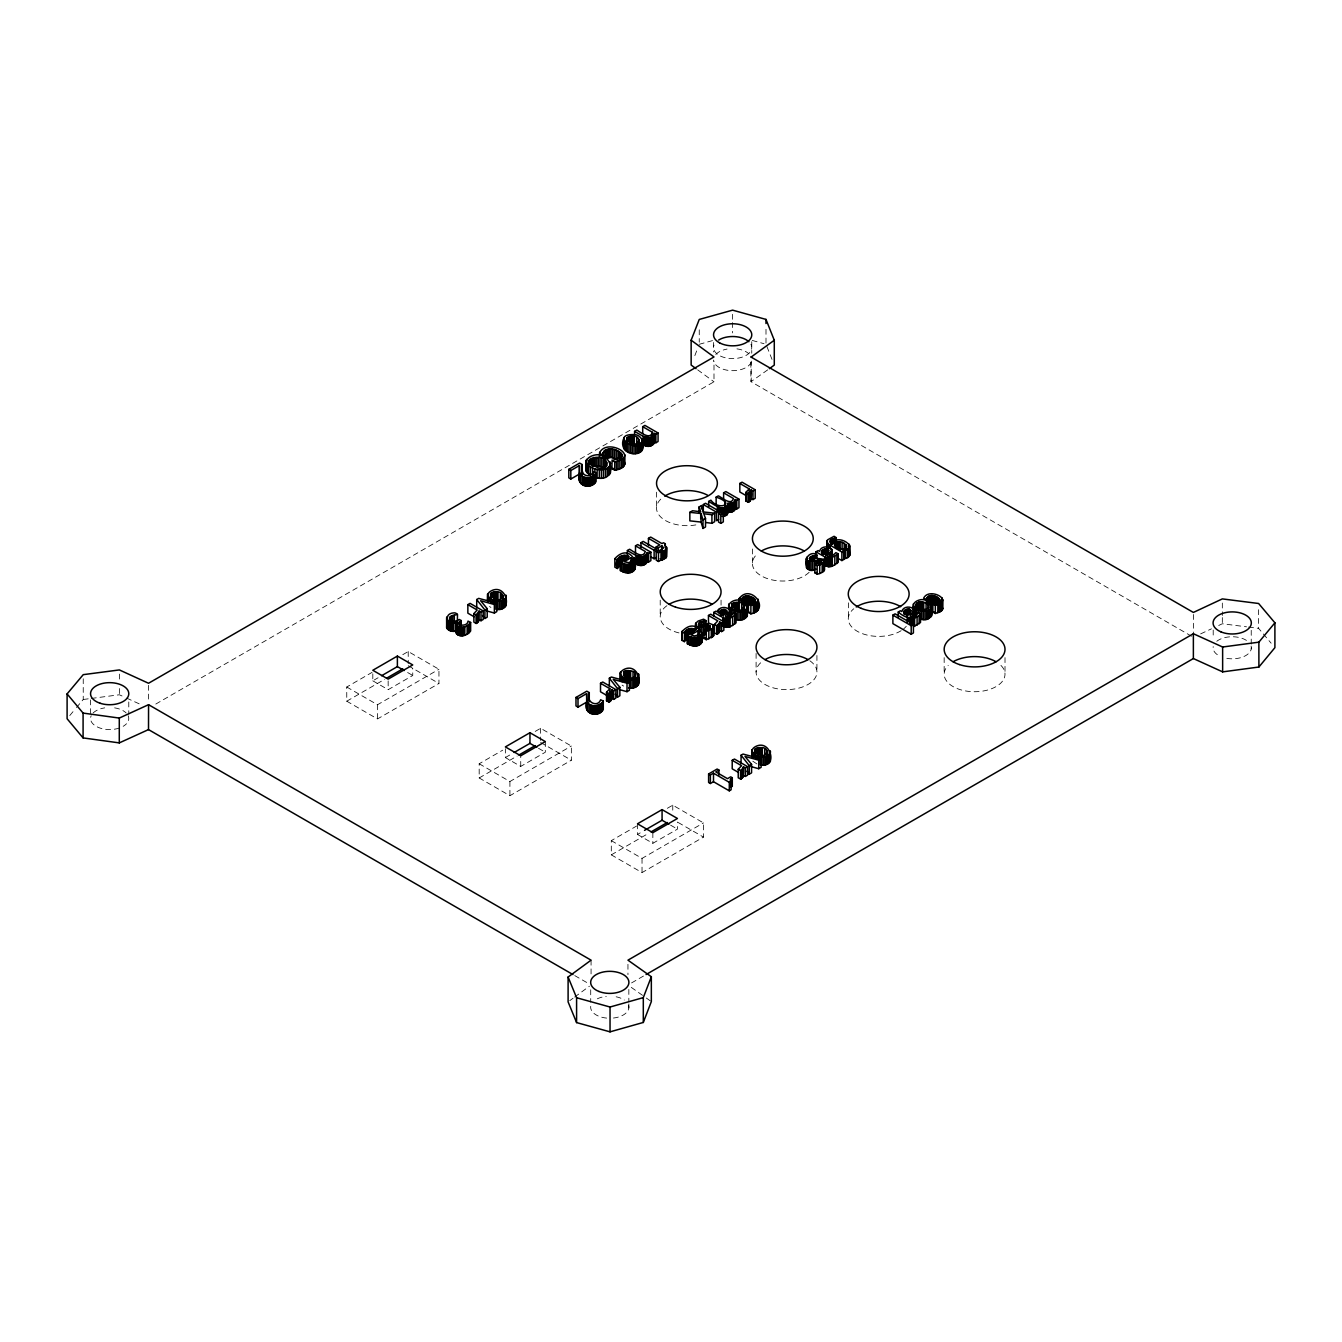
<?xml version="1.0" encoding="UTF-8"?>
<svg xmlns="http://www.w3.org/2000/svg" width="1342" height="1342" viewBox="0 0 1342 1342"><rect width="100%" height="100%" fill="white"/><g stroke="black" fill="none" stroke-linecap="round" stroke-linejoin="round"><path stroke-width="0.75" stroke-dasharray="5 3.75" d="M545.322 741.589L545.322 752.225L520.73 766.416L505.364 757.559L505.364 748.685M520.73 766.416L520.73 755.781M694.837 355.613L697.773 348.064M69.784 715.538L75.169 709.113M76.511 707.502L83.238 699.484L83.238 678.784M569.746 1000.662L573.034 998.263M574.661 997.056L589.423 986.219M767.691 369.872L750.866 381.782L750.866 361.099M155.806 704.047L713.994 381.782L713.994 361.099M402.785 654.661L408.22 651.524L438.951 669.272L438.951 683.464L377.488 718.943L346.756 701.195L346.756 687.003L372.053 672.392M372.808 673.785L372.808 680.813L378.075 677.76M346.756 701.195L384.718 679.287M372.808 680.813L388.173 689.671L412.749 675.479L412.749 668.467M346.756 687.003L377.488 704.751L438.951 669.272M535.206 731.424L540.625 728.287L571.356 746.035L571.356 760.226L509.91 795.705L479.178 777.957L479.178 763.766L502.68 750.195M505.364 757.559L512.392 753.499M479.178 777.957L517.14 756.049M479.178 763.766L509.91 781.514L571.356 746.035M667.326 808.303L672.761 805.166L703.493 822.914L703.493 837.106L642.03 872.585L611.298 854.854L611.298 840.646L636.611 826.035M637.484 823.803L637.484 834.439L642.768 831.403M611.298 854.854L647.448 833.969M637.484 834.439L652.849 843.313L677.442 829.121L677.442 822.025M611.298 840.646L642.03 858.394L703.493 822.914M631.579 982.914L644.261 975.584M1200.62 633.894L1211.474 628.828M1218.721 625.456L1222.327 623.762L1246.517 626.815M699.249 344.29L712.988 340.465M83.238 699.484L89.26 698.696M91.273 698.444L119.371 694.77L124.84 697.27M1248.546 627.083L1258.611 628.358L1271.142 643.204M752.241 340.432L764.034 343.703M126.651 698.108L141.245 704.768M756.938 763.95L752.745 761.182M1191.562 636.225L751.218 381.816L751.218 361.132M408.22 665.716L438.951 683.464M540.625 742.478L571.356 760.226M678.18 822.495L703.493 837.106M407.632 672.527L412.749 675.479M538.494 748.282L545.322 752.225M670.614 825.179L677.442 829.121M574.745 975.584L589.255 983.954M622.101 685.108L623.577 686.064M489.461 606.467L490.92 607.423M631.294 987.377L644.646 996.838M646.324 998.029L651.34 1001.585M697.672 369.838L713.994 381.782M772.019 359.404L765.997 344.24L765.997 327.683M1258.611 609.704L1258.611 628.358M1251.23 630.337L1251.23 648.958M1222.327 603.044L1222.327 615.475M1222.327 617.555L1222.327 623.762M1213.202 630.035L1213.202 638.322M1193.373 614.502L1193.373 633.139M1005.007 657.614L1005.007 674.17M944.164 657.614L944.164 674.17M848.396 602.826L848.396 617.303M816.926 655.483L816.926 672.04M756.1 653.42L756.1 672.04M752.409 548.979L752.409 563.472M751.755 341.707L751.755 353.214M732.615 314.296L732.615 320.503M732.615 322.566L732.615 332.917M721.057 600.126L721.057 606.332M713.541 342.478L713.541 351.973M699.249 329.796L699.249 342.21M672.761 805.166L672.761 811.256M660.214 600.126L660.214 616.683M656.54 492.178L656.54 508.735M652.849 832.677L652.849 843.313M642.03 858.394L642.03 872.585M628.844 989.44L628.844 1001.853M628.844 1003.917L628.844 1008.06M627.955 964.311L627.955 974.661M591.067 960.167L591.067 974.661M590.715 989.792L590.715 1002.206M540.625 728.287L540.625 740.448M509.91 781.514L509.91 795.705M408.22 651.524L408.22 663.686M388.157 680.897L388.173 689.671M377.488 704.751L377.488 718.943M148.543 685.343L148.559 702.034M128.782 701.967L128.782 714.38M119.371 674.07L119.371 680.277M119.371 688.563L119.371 694.77M90.535 699.903L90.535 714.38M679.002 632.921A30.413 17.563 0 0 1 669.121 604.269M809.813 660.75A30.413 17.563 0 0 1 807.398 684.823A30.413 17.563 0 0 1 765.628 684.823A30.413 17.563 0 0 1 763.212 660.75M695.861 524.907A30.413 17.563 0 0 1 661.891 518.062A30.413 17.563 0 0 1 662.965 497.295M809.176 572.246A30.413 17.563 0 0 1 767.607 578.67A30.413 17.563 0 0 1 756.485 554.682M906.286 626.228A30.413 17.563 0 0 1 903.636 628.878M901.153 630.673A30.413 17.563 0 0 1 859.685 632.535A30.413 17.563 0 0 1 853.764 608.765M1000.931 665.397A30.413 17.563 0 0 1 974.577 691.734A30.413 17.563 0 0 1 948.24 665.397M750.933 344.34A19.123 11.038 0 0 1 733.319 358.599A19.123 11.038 0 0 1 714.011 345.095M751.285 362.105A19.123 11.038 0 0 1 730.82 370.627A19.123 11.038 0 0 1 713.541 360.025M715.772 354.456A19.123 11.038 0 0 1 727.062 349.071M736.943 348.87A19.123 11.038 0 0 1 748.87 353.785M1251.113 646.089A19.123 11.038 0 0 1 1225.33 658.083M1217.328 654.711A19.123 11.038 0 0 1 1213.202 646.609M1216.775 641.275A19.123 11.038 0 0 1 1247.104 640.855M628.576 1005.175A19.123 11.038 0 0 1 613.277 1018.058M606.651 1018.092A19.123 11.038 0 0 1 590.715 1006.349M597.341 998.817A19.123 11.038 0 0 1 606.282 996.351M616.146 996.787A19.123 11.038 0 0 1 624.315 1000.025M128.127 715.672A19.123 11.038 0 0 1 123.179 726.324M119.22 728.085A19.123 11.038 0 0 1 98.016 727.28A19.123 11.038 0 0 1 91.189 715.672M93.101 713.005A19.123 11.038 0 0 1 104.71 707.855M114.607 707.855A19.123 11.038 0 0 1 126.215 713.005"/><path stroke-width="1.5" d="M536.783 747.309L529.956 743.367L529.956 732.715L505.364 746.907L520.73 755.781L545.322 741.589L529.956 732.715M572.933 974.544L148.509 729.595L148.559 704.684L119.287 718.071L83.087 713.088L67.1 693.898L83.238 674.657L119.371 669.926L148.543 683.263L713.994 356.955L691.147 340.214L699.249 319.446L732.615 310.153L765.997 319.413L774.284 340.247L774.284 365.091L769.335 368.681M722.181 516.485L726.978 514.842L727.8 511.906C735.382 514.305 737.345 505.213 735.299 499.576L736.758 500.415L738.972 499.14L738.972 507.662L736.758 508.937L735.299 508.098M735.299 499.576L733.52 502.713L727.8 503.384L727.549 514.003M582.378 471.512C583.317 477.148 592.124 476.93 593.466 471.663L596.1 473.021L596.1 481.543C590.732 490.702 575.114 485.083 579.442 474.045L570.82 479.027L568.807 477.869L568.807 469.348L579.627 463.091L582.076 464.517L582.378 474.917M589.188 695.106L589.272 692.606L586.806 691.197L575.986 697.437L575.986 705.959L577.999 707.117L586.622 702.134C582.294 713.172 597.928 718.792 603.279 709.633L603.279 701.128L600.662 699.752C598.029 707.502 586.588 702.755 589.188 695.106L589.188 701.916M599.555 452.959C603.632 457.656 602.524 449.604 606.685 449.553C610.425 448.228 614.619 449.117 617.991 451.046C631.847 458.41 606.047 459.4 614.737 461.732C641.224 456.632 606.685 437.207 599.555 452.959L599.555 456.364M570.82 479.027L570.82 470.505L579.442 465.54L579.526 480.956M577.999 707.117L577.999 698.595L586.622 693.629L587.192 710.522M836.284 541.078L836.284 537.672L830.597 540.004L829.641 541.648L832.677 544.198C836.116 532.455 860.256 547.486 843.531 550.455L843.967 559.379L841.887 560.57L838.549 558.658M843.531 558.977L847.725 557.618L849.754 555.269L848.899 543.913M610.593 463.124C608.362 477.5 574.644 465.255 590.916 456.33C612.657 446.634 619.903 484.747 594.892 477.417M610.509 472.887L610.174 461.849M635.101 559.463C633.709 565.787 624.382 565.418 620.155 562.013L629.281 556.745C622.051 551.914 613.093 560.285 617.404 568.505L614.854 567.18L614.854 558.658C634.414 537.286 646.911 583.384 620.155 570.518L620.205 556.527M635.034 568.991L634.145 557.45M702.051 632.585C700.658 638.909 691.331 638.54 687.104 635.135L696.23 629.868C692.371 627.351 685.879 628.358 684.353 633.105L681.82 631.78C701.363 610.409 713.86 656.506 687.104 643.64L687.104 635.135M701.983 642.097L701.765 627.217C709.163 622.084 714.581 629.264 703.913 629.817L703.913 638.339L706.278 639.698L713.508 635.907L712.954 624.768L709.297 623.359L700.641 625.389L698.293 624.315L699.903 622.218L706.06 620.641L706.06 624.047M590.446 466.966L590.446 475.487L585.817 470.371L585.917 460.574M506.186 596.016C504.525 606.936 478.909 597.576 491.273 590.832C506.739 582.898 513.634 612.774 495.953 609.285L495.953 600.763M506.102 605.494L505.196 602.558M642.482 440.31C636.896 455.039 609.654 433.919 634.045 434.59C643.372 434.322 647.079 449.536 638.658 453.009C629.733 456.146 619.014 448.983 623.778 438.364M642.399 449.788L642.181 439.32M638.826 674.657C637.165 685.577 611.549 676.217 623.913 669.49C639.379 661.539 646.29 691.432 628.593 687.926M638.742 684.135L638.524 673.667M747.427 606.483C745.766 617.387 720.151 608.043 732.514 601.3C749.356 593.164 754.036 625.64 735.5 619.35L735.5 610.828M747.343 615.961L747.125 605.494M770.543 751.688C768.882 762.608 743.267 753.265 755.63 746.521C771.096 738.586 777.991 768.463 760.31 764.974L760.31 756.452M770.459 761.182L770.241 750.715M931.885 606.098C930.224 617.018 904.609 607.658 916.989 600.914C933.831 592.778 938.494 625.271 919.975 618.964L919.975 610.459M931.818 615.575L931.6 605.108M623.695 447.825L625.003 445.125M612.103 459.987L611.918 468.61L614.737 470.237C618.83 469.566 626.228 467.435 624.533 461.983M758.415 600.109L754.64 604.269L750.883 605.359L748.4 603.917L748.4 612.438L750.883 613.864C771.214 609.587 750.581 582.931 739.174 598.599L739.174 602.004M932.858 603.531C950.153 602.692 929.134 588.786 926.265 599.572L923.648 598.213C929.117 586.622 955.018 600.78 935.34 604.974L932.858 603.531L932.858 612.053L935.34 613.479L941.413 611.013L942.889 608.245M456.079 632.803L456.968 622.168L456.548 633.91C460.742 637.769 467.754 635.303 470.639 630.958L470.639 622.453L468.022 621.094C467.704 627.67 453.328 625.305 461.212 620.574L459.249 619.45C456.599 621.497 452.472 621.983 450.09 619.283C447.071 614.066 462.386 615.76 455.022 612.875C442.709 612.489 446.668 626.748 456.8 622.084M648.454 545.154L648.454 538.343L650.669 537.068L661.975 543.594L663.485 542.738L665.313 543.795C663.367 545.271 670.53 550.052 662.21 551.445L660.18 550.287L663.804 547.821L661.673 545.892L658.016 548.006L658.016 551.411M660.18 558.792L662.21 559.966L666.269 557.517L666.722 547.653M826.773 548.459L827.444 539.903L834.087 536.28L836.284 537.672M600.511 683.279L609.838 688.681L606.517 692.254L606.517 700.776C612.774 705.406 612.489 692.556 611.7 689.754L613.663 690.878L613.663 699.4L615.877 698.108L615.877 689.603L602.726 682.004L600.511 683.279L600.511 691.801L606.735 695.391M746.051 495.567L739.828 491.977L739.828 483.455L749.155 488.857L745.85 492.43L745.85 500.952C752.09 505.582 751.822 492.732 751.017 489.931L752.979 491.055L755.194 489.78L755.194 498.301L752.979 499.576L751.017 498.436M481.006 620.742L481.006 612.237L479.06 611.096L476.192 614.938L473.877 613.613L473.877 622.118L476.192 623.46L479.06 619.618L481.006 620.742L483.221 619.467L483.221 610.962L470.069 603.363L467.855 604.638L467.855 613.16L474.078 616.75M611.482 699.45L611.7 689.754M721.61 623.074L723.824 621.782L710.673 614.2L708.459 615.475L717.785 620.86L714.481 624.449L714.481 632.954C721.006 637.5 719.614 625.12 719.648 621.933L721.61 623.074L721.61 631.579L723.824 630.304L724.009 618.209L713.776 612.405L715.974 611.13L717.383 611.935C718.456 606.534 726.961 606.114 729.813 610.241L729.931 616.28M719.429 631.646L719.648 621.933M750.799 499.627L751.017 489.931M732.212 760.327L741.556 765.712L738.234 769.285L738.234 777.806C744.776 782.352 743.367 769.972 743.418 766.785L745.364 767.909L745.364 776.431L747.578 775.156L747.578 766.634L734.426 759.035L732.212 760.327L732.212 768.832L738.452 772.422M743.2 776.481L743.418 766.785M642.701 426.672L652.531 432.342C650.149 440.377 640.402 432.09 636.796 430.094L634.581 431.369L643.12 436.301L643.12 444.806C651.138 449.704 657.798 442.441 654.393 433.432L655.852 434.271L655.852 442.776L658.066 441.501L658.066 432.996L644.915 425.397L642.701 426.672L642.701 433.483M654.191 442.961L654.393 433.432M635.504 545.825L645.317 551.495C642.935 559.53 633.206 551.243 629.599 549.23L627.385 550.522L635.907 555.437L635.907 563.959C643.942 568.857 650.602 561.593 647.196 552.568L648.656 553.424L648.656 561.929L650.87 560.654L650.87 552.132L637.718 544.55L635.504 545.825L635.504 554.347M646.995 562.113L647.196 552.568M741.79 603.363C738.268 587.746 768.211 601.602 748.4 603.917M821.891 550.874L821.421 552.434L825.062 554.531L829.104 550.623L826.974 548.912L823.334 549.515L821.891 550.874L821.891 554.28M904.156 611.063L903.686 612.623L907.343 614.72L911.369 610.811L909.239 609.1L905.598 609.704L904.156 611.063L904.156 614.468M617.404 568.505L620.205 565.049M681.82 631.78L681.82 640.302L684.353 641.627L688.194 637.651M695.475 627.385L695.71 623.258L698.108 621.078L703.577 619.199L706.06 620.641M815.986 569.125C803.388 576.439 802.03 552.401 814.477 553.609L816.959 555.051L816.959 558.457M632.501 559.866L629.146 562.701L624.013 561.744L630.975 557.735L632.501 559.866L632.501 563.271M806.374 558.389C805.217 565.938 836.972 554.514 814.795 564.227L814.795 572.749L817.161 574.108C820.096 574.091 827.678 570.316 823.082 567.163M490.568 593.684C501.723 611.046 510.161 585.246 490.568 593.684L490.568 597.089M626.865 437.962C638.02 455.324 646.458 429.541 626.865 437.962L626.865 441.367M731.809 604.135C742.965 621.497 751.403 595.697 731.809 604.135L731.809 607.54M754.925 749.356C766.081 766.718 774.519 740.918 754.925 749.356L754.925 752.761M916.049 604.336C918.616 599.488 928.999 602.407 928.765 607.44C924.185 614.854 913.416 600.008 916.049 607.741M148.559 704.684L591.067 960.167L568.102 977.026L568.102 1001.87L576.59 1022.587L610.04 1031.847L643.304 1022.453L643.304 997.609L651.34 976.741L627.955 960.167L1193.373 633.726L1222.629 647.012L1258.88 642.164L1274.9 622.805L1258.611 603.497L1222.327 598.901L1193.373 612.438L750.866 356.955M643.304 1022.453L651.34 1001.585L651.34 976.741M589.021 460.776C614.3 446.114 609.956 483.925 589.021 460.776L589.021 464.181M722.768 617.588L722.768 626.11L726.441 627.318L730.132 626.781L736.037 622.923L736.037 614.401L733.671 613.177C728.387 619.098 720.721 618.343 729.931 611.164M815.97 551.83L824.978 557.031L824.978 565.536L828.651 566.743L832.325 566.207L838.247 562.348L838.247 553.827L835.865 552.619C830.581 558.524 822.931 557.769 832.124 550.589L832.006 549.666C829.171 545.54 820.65 545.959 819.576 551.361L818.184 550.555L815.97 551.83L815.986 555.236M606.517 692.254L608.832 693.579L611.482 690.929M745.85 492.43L748.148 493.755L750.799 491.105M714.481 624.449L716.779 625.775L719.429 623.124M738.234 769.285L740.549 770.61L743.2 767.96M643.12 436.301L650.182 437.593L654.191 434.439M635.907 555.437L642.969 556.745L646.995 553.592M585.917 469.096L587.578 466.764M835.194 543.745L834.506 545.255L841.719 549.415C853.663 548.257 839.639 537.27 835.194 543.745L835.194 547.15M807.079 565.468L806.391 567.582M708.677 506.555L708.677 501.455C713.458 503.955 722.315 511.906 727.549 505.498M703.913 629.817L706.278 631.193L708.828 630.505L713.021 628.073L713.726 625.993M681.82 640.302L682.39 631.008M720.251 610.727L719.211 613.009L722.868 615.106L726.894 611.197L724.764 609.486L721.14 610.09L720.251 615.844M456.079 624.298L456.548 625.389C460.742 629.247 467.754 626.781 470.639 622.453M913.416 626.748L920.511 622.537L920.511 614.032L918.129 612.808C912.862 618.712 905.196 617.974 914.388 610.778L914.271 609.855C911.436 605.728 902.931 606.148 901.858 611.549L900.448 610.744L898.251 612.019L898.251 617.135M646.072 974.544L1193.373 658.553L1222.646 671.872L1258.897 667.024L1274.9 647.666L1274.9 622.805M710.388 783.51L708.61 782.47L708.61 773.948L717.148 769.016L718.943 770.056L715.756 771.885L727.515 778.679L730.685 776.833L732.296 777.756L730.082 779.987L731.122 781.262L731.122 789.784L729.293 790.841L713.491 781.715L713.491 773.193L710.388 774.988L710.388 783.51L713.491 781.715M579.526 472.434C581.69 479.715 592.644 478.909 596.1 473.021M587.192 702.017C590.799 707.737 599.924 706.513 603.279 701.128M816.959 555.051L810.786 556.628L809.176 558.725C815.701 558.171 835.345 558.004 817.161 565.603L814.795 564.227M623.678 671.772C629.314 689 647.33 666.605 623.678 671.772L623.678 675.177M447.96 624.349C443.095 629.146 452.992 633.206 456.8 630.589M724.009 618.209L730.132 618.276L736.037 614.401M824.978 557.031L831.151 558.037L838.247 553.827M898.251 612.019C904.273 617.488 914.355 621.732 920.511 614.032M751.218 356.989L774.284 340.247M732.296 777.756L732.296 786.278L730.853 787.251L730.853 778.746M655.852 434.271L658.066 432.996M611.918 468.61L613.579 468.442M476.712 608.043L476.712 599.538L478.691 598.381L496.758 603.128L496.775 611.65L494.376 613.026L486.525 610.878M397.383 656.07L372.808 670.279L388.157 679.136L412.749 664.944L397.383 656.07L397.383 666.605L404.21 670.547M481.006 612.237L483.221 610.962M487.213 608.664L487.213 617.169L484.898 618.511L484.898 609.989L487.213 608.664L480.621 600.73L494.376 604.521L496.758 603.128M381.581 675.731L397.383 666.605M386.53 678.247L402.785 668.853M714.649 513.181L711.914 514.758L703.829 513.751L705.506 518.465L705.506 526.987L702.99 528.429L701.061 522.072L689.838 520.847L689.838 512.325L692.556 510.748L700.709 511.788L699.031 507.024L701.53 505.565L703.493 511.973L714.649 513.181L714.649 521.702L711.914 523.279L705.858 522.508M703.309 504.542L705.523 503.267L718.675 510.866L716.46 512.141L703.309 504.542L703.309 513.063M708.677 501.455L710.891 500.163C718.742 511.151 736.557 503.736 716.142 497.144L716.142 503.955M716.142 497.144L718.356 495.869C721.66 497.261 731.39 506.353 733.42 498.503L723.606 492.833L723.606 499.643M723.606 492.833L725.821 491.558L738.972 499.14M739.828 483.455L742.042 482.181L755.194 489.78M640.973 547.788L640.973 542.671L643.17 541.396L656.322 548.979L654.124 550.27L654.124 558.775L656.322 557.5M658.469 561.459L658.469 552.954L656.171 551.629L658.687 550.17L660.985 551.495L660.985 560.017L658.469 561.459L656.171 560.134L656.171 546.949L659.761 544.886L648.454 538.343M702.99 528.429L702.99 519.924L705.506 518.465M648.656 553.424L650.87 552.132M720.805 514.825L723.321 513.365L721.023 512.04L718.507 513.5L720.805 514.825L720.805 523.346L718.507 522.021L718.641 507.125M658.469 552.954L660.985 551.495M718.675 519.388L716.46 520.662L716.46 512.141M720.805 523.346L723.321 521.887L723.254 507.93M609.352 686.701L609.352 678.18L611.331 677.039L629.415 681.786L629.415 690.291L627.016 691.684L619.165 689.52M697.924 630.841L690.962 634.867L694.351 635.957L697.857 635.101L699.45 632.988L697.924 630.841L697.924 635.957M841.887 560.57L841.887 552.065L843.531 550.455M613.663 690.878L615.877 689.603M619.853 687.305L619.853 695.81L617.538 697.152L617.538 688.631L619.853 687.305L613.26 679.388L627.016 683.162L629.415 681.786M514.154 752.476L529.956 743.367M518.935 755.009L535.206 745.615M911.201 634.212L892.883 623.627L892.883 615.122L895.097 613.848L913.416 624.416L911.201 625.691L911.201 634.212L913.416 632.938L913.416 618.226M741.069 763.732L741.069 755.211L743.049 754.07L761.132 758.817L761.132 767.339L758.733 768.714L750.883 766.55M662.076 809.612L637.484 823.803L652.849 832.677L677.442 818.486L662.076 809.612L662.076 820.247L668.903 824.189M745.364 767.909L747.578 766.634M751.57 764.336L751.57 772.858L749.255 774.183L749.255 765.661L751.57 764.336L744.978 756.418L758.733 760.193L761.132 758.817M644.512 830.379L662.076 820.247M729.293 790.841L729.293 782.319L731.122 781.262M651.071 831.889L667.326 822.495M606.517 700.776L607.943 700.071M617.991 451.046L617.991 459.568L611.063 457.437L605.494 458.628L605.494 450.107M67.1 693.898L67.1 718.742L83.087 737.915L119.287 742.898L148.509 729.595M473.877 613.613L477.198 610.023L467.855 604.638M745.85 500.952L746.571 492.111M701.765 635.739L705.087 634.716L705.087 626.194M934.854 596.066L934.854 604.571L929.369 604.537L929.369 596.016M603.531 459.417L603.531 467.922L598.448 465.942L592.342 466.295L592.342 457.79M568.102 977.026L576.59 997.743L610.04 1007.02L643.304 997.609M814.795 572.749L816.422 572.514M703.913 638.339L705.523 638.104M748.4 612.438L749.591 612.271M932.858 612.053L934.066 611.885M749.239 596.133L749.239 604.655L745.9 604.621L745.9 596.116M695.475 623.98L697.068 626.429L701.765 627.217M689.838 512.325L701.061 513.55L702.99 519.924M614.854 558.658L617.404 559.983M739.174 598.599L741.79 599.958M654.393 441.937L655.852 442.776M826.773 541.648L828.752 544.382L841.887 552.065M892.883 615.122L911.201 625.691M568.807 469.348L570.82 470.505M656.171 546.949L658.016 548.006M640.973 542.671L654.124 550.27M650.836 556.88L654.124 558.775M647.196 561.09L648.656 561.929M719.648 630.455L721.61 631.579M611.7 698.259L613.663 699.4M743.418 775.307L745.364 776.431M713.491 773.193L729.293 782.319M730.685 785.355L732.296 786.278M575.986 697.437L577.999 698.595M708.61 773.948L710.388 774.988M696.045 368.647L691.147 365.058L691.147 340.214M729.629 615.961L730.702 616.917L730.702 608.412M741.069 755.211L749.255 765.661M746.924 771.197L749.255 774.183M609.352 678.18L617.538 688.631M615.206 694.166L617.538 697.152M476.712 599.538L484.898 609.989M482.55 615.525L484.898 618.511M931.6 613.63L930.912 604.135M769.553 758.247L770.241 759.22M637.853 681.216L638.524 682.189M701.094 639.077L701.765 640.084M757.542 606.685L758.415 608.614M713.474 633.877L713.743 635.202M1258.88 642.164L1258.897 667.024M1222.629 647.012L1222.646 671.872M1193.373 633.726L1193.373 658.553M942.889 599.723L942.772 609.184M942.269 601.602L942.269 610.124M942 597.777L942 601.182M941.413 602.508L941.413 611.013M940.239 603.313L940.239 611.835M939.819 599.84L939.819 603.9M939.551 599.153L939.551 602.558M939.031 598.482L939.031 603.581M939.098 603.883L939.098 612.388M938.243 597.794L938.243 602.91M937.84 604.336L937.857 612.858M937.186 597.106L937.186 603.917M936.011 596.519L936.011 605.024M935.34 604.974L935.34 613.479M933.697 595.747L933.697 604.269M932.539 595.596L932.539 604.118M931.415 595.58L931.415 604.101M931.382 607.96L931.382 616.481M930.358 595.731L930.358 604.236M930.593 608.815L930.593 617.337M929.452 609.62L929.452 618.125M928.446 596.452L928.446 603.279M928.664 605.611L928.664 609.016M928.094 604.94L928.094 608.345M928.077 610.274L928.077 618.796M927.507 597.14L927.507 603.95M926.836 597.911L926.836 603.011M926.601 610.727L926.601 619.249M926.433 598.733L926.433 602.139M926.097 603.514L926.097 610.342M925.024 610.979L925.024 619.501M923.699 602.407L923.699 609.218M923.363 611.029L923.363 619.534M922.541 602.072L922.541 610.593M921.417 601.904L921.417 610.409M921.669 610.845L921.669 619.367M920.344 601.87L920.344 610.392M919.32 602.004L919.32 608.815M919.153 615.257L919.153 623.778M918.364 602.273L918.364 609.083M918.297 609.838L918.297 613.244M917.475 602.692L917.475 607.809M917.089 616.683L917.089 625.204M916.754 603.212L916.754 606.618M916.636 608.983L916.636 615.793M916.267 603.749L916.267 607.154M915.177 608.027L915.177 616.548L913.416 614.602L913.416 606.081M914.607 617.89L914.607 626.395M914.271 609.855L914.271 616.666M914.103 607.054L913.969 616.901M913.65 608.983L913.65 615.81M913.181 604.152L913.114 610.207M913.197 612.724L913.197 616.146M912.057 613.697L912.057 617.102M912.157 618.41L912.157 625.221M910.916 618.41L910.916 625.221M910.379 609.57L910.379 614.686M909.691 618.226L909.691 623.325M909.239 609.1L909.239 614.2M908.467 617.823L908.467 621.229M908.048 608.966L908.048 615.777M907.242 617.219L907.242 622.319M906.823 609.167L906.823 615.978M905.598 609.704L905.598 614.804M904.726 610.342L904.726 613.747M849.822 545.858L849.754 555.269M849.536 544.886L849.369 556.142M848.681 548.425L848.681 556.93M847.725 549.096L847.725 557.618M846.534 545.271L846.534 548.677M846.014 544.634L846.03 549.734M845.712 549.985L845.712 558.507M844.219 543.309L844.219 550.119M843.967 550.857L843.967 559.379M842.105 542.302L842.105 549.113M840.159 541.816L840.159 550.321M839.236 541.765L839.236 548.576M838.331 541.883L838.331 548.693M837.475 542.134L837.475 548.945M836.871 555.068L836.871 563.59M836.636 542.537L836.636 547.637M835.848 543.091L835.848 546.496M835.361 537.907L835.361 543.024M834.825 556.494L834.825 565.016M834.07 538.31L834.07 543.426M832.694 538.813L832.694 543.929M832.325 557.702L832.325 566.207M832.006 549.666L832.006 556.477M831.705 551.596L831.705 556.712M831.47 539.417L831.47 544.533M831.386 548.794L831.386 555.622M831.151 558.037L831.151 566.542M830.933 552.535L830.933 557.651M830.597 540.004L830.597 543.409M830.228 545.338L830.228 548.744M829.792 553.508L829.792 556.913M829.893 558.222L829.893 566.743M828.752 544.382L828.752 547.788M828.651 558.222L828.651 566.743M828.115 549.381L828.115 552.803M827.695 543.443L827.695 548.559M827.427 558.037L827.427 566.542M826.924 540.776L827.024 547.653M826.974 548.912L826.974 555.722M826.202 557.635L826.202 566.139M825.766 548.777L825.766 555.588M824.558 548.979L824.558 554.078M824.625 560.402L824.391 570.316M824.357 559.765L824.357 568.287M823.837 559.178L823.904 571.004M823.334 549.515L823.334 554.615M823.166 563.154L823.166 571.658M822.445 550.153L822.445 553.558M822.176 563.808L822.176 572.313M821.119 560.117L821.119 563.523M820.281 559.765L820.281 564.881M819.71 564.915L819.71 573.437M819.425 559.664L819.442 564.781M818.486 559.799L818.486 564.898M817.328 560.117L817.328 563.523M817.161 565.603L817.161 574.108M815.97 560.604L815.986 564.009M815.684 555.219L815.684 558.624M814.409 561.174L814.409 569.696M814.091 555.471L814.091 560.587M812.648 561.627L812.648 570.149M812.396 555.923L812.396 561.04M811.004 561.744L811.004 570.266M810.786 556.628L810.786 560.033M809.78 557.349L809.78 560.755M809.444 561.493L809.444 569.998M807.968 560.839L807.968 569.36M807.079 556.964L807.213 568.823M806.609 557.668L806.693 568.236M770.023 753.567L770.023 762.088M769.234 754.422L769.234 762.944M768.094 755.211L768.094 763.732M767.607 751.856L767.607 755.261M767.322 751.218L767.322 754.623M766.752 750.547L766.718 764.386M765.997 319.413L765.997 323.539M765.242 756.334L765.242 764.856M764.755 749.121L764.755 754.238M763.682 756.586L763.682 765.091M762.34 747.997L762.34 756.519M762.021 756.62L762.021 765.141M761.182 747.679L761.182 754.489M760.058 747.494L760.058 754.305M758.985 747.477L758.985 754.288M758.733 760.193L758.733 768.714M758.616 756.049L758.616 759.455M758.146 599.153L758.297 609.57M757.978 747.595L757.978 754.405M757.794 601.988L757.794 610.509M757.022 747.88L757.022 752.979M756.955 602.877L756.955 611.398M756.938 755.429L756.938 758.834M756.116 748.299L756.116 753.416M755.781 603.699L755.781 612.204M755.395 748.802L755.395 753.919M755.278 754.59L755.278 757.995M754.556 598.867L754.556 603.967M754.64 604.269L754.64 612.774M753.768 598.18L753.768 603.296M753.818 753.634L753.818 757.039M753.382 604.722L753.382 613.244M752.979 491.055L752.979 499.576M752.711 597.492L752.711 604.303M752.745 752.661L752.745 757.76M752.057 751.688L752.057 756.787M751.839 749.742L751.839 756.553M751.554 596.888L751.554 605.41M750.883 605.359L750.883 613.864M750.43 492.028L750.43 500.532M750.396 596.435L750.396 604.957M749.859 492.732L749.859 501.237M749.155 488.857L749.155 492.262M749.121 493.286L749.121 501.807M748.584 493.571L748.584 502.093M748.148 493.755L748.148 502.277M748.081 595.982L748.081 604.487M746.957 595.965L746.957 604.487M746.907 608.345L746.907 616.867M746.118 609.201L746.118 617.723M744.911 596.402L744.911 604.923M744.978 609.989L744.978 618.511M744.206 605.997L744.206 609.402M743.971 596.838L743.971 603.648M743.636 605.326L743.602 619.182M743.032 597.509L743.032 602.625M742.814 768.882L742.814 777.387M742.361 598.297L742.361 603.397M742.26 769.587L742.26 778.092M741.958 599.119L741.958 602.524M742.126 611.113L742.126 619.635M741.64 603.9L741.64 610.711M741.505 770.14L741.505 778.662M740.985 770.425L740.985 778.947M740.566 611.365L740.566 619.887M740.549 770.61L740.549 779.132M739.627 597.911L739.627 601.317M739.224 602.793L739.224 609.603M738.905 611.398L738.905 619.92M738.066 602.457L738.066 609.268M737.194 611.231L737.194 619.752M736.943 602.273L736.943 609.1M736.758 500.415L736.758 508.937M735.869 602.256L735.869 610.778M735.198 500.532L735.198 509.037M734.913 501.354L734.913 509.876M734.862 602.39L734.862 609.201M734.678 615.643L734.678 624.164M734.376 502.076L734.376 510.597M733.906 602.659L733.906 607.775M733.822 610.207L733.822 613.613M733.52 502.713L733.52 511.235M733 603.078L733 608.194M732.631 617.068L732.631 625.59M732.279 503.267L732.279 511.788M732.279 603.598L732.279 608.698M732.162 609.369L732.162 614.485M730.92 503.602L730.92 512.124M730.132 618.276L730.132 626.781M729.629 607.44L729.813 617.052M729.427 503.653L729.427 512.174M729.511 612.17L729.511 617.286M729.159 603.632L729.159 608.731M728.941 606.467L728.941 609.872M728.958 618.612L728.958 627.117M728.723 604.521L728.639 608.899M728.723 613.109L728.723 618.226M727.8 503.384L727.8 513.047M727.7 618.796L727.7 627.301M727.599 614.082L727.599 617.488M726.978 506.32L726.978 514.842M726.659 610.56L726.659 613.965M726.441 618.796L726.441 627.318M726.056 507.024L726.056 515.546M725.921 609.956L725.921 613.361M725.468 502.495L725.468 505.917M725.166 507.461L725.166 515.965M725.217 618.595L725.217 627.117M724.797 502.143L724.797 507.242M724.764 609.486L724.764 614.586M724.244 507.762L724.244 516.284M723.573 609.352L723.573 616.163M722.365 609.553L722.365 614.653M722.181 507.964L722.181 513.08M721.04 507.846L721.04 512.963M721.14 610.09L721.14 615.19M719.866 507.578L719.866 512.694M719.06 624.03L719.06 632.552M718.943 770.056L718.943 775.156M718.524 609.436L718.524 612.841M718.49 624.735L718.49 633.256M717.752 625.305L717.752 633.81M717.333 506.437L717.333 511.554M717.215 625.59L717.215 634.095M716.779 625.775L716.779 634.296M713.776 612.405L713.776 615.81M713.474 625.355L713.508 635.907M713.021 628.073L713.021 636.594M712.283 628.744L712.283 637.249M711.914 514.758L711.914 523.279M711.294 629.398L711.294 637.903M710.22 625.707L710.22 629.113M709.398 625.355L709.398 628.761M708.828 630.505L708.828 639.027M708.459 615.475L708.459 623.996M708.542 625.255L708.542 630.371M707.586 625.389L707.586 630.488M706.446 625.707L706.446 630.824M706.278 631.193L706.278 639.698M704.785 620.809L704.785 624.215M703.527 626.764L703.527 635.286M703.208 621.061L703.208 626.177M701.53 505.565L701.53 508.97M701.497 621.514L701.497 626.63M701.547 634.531L701.547 643.036M701.061 513.55L701.061 522.072M700.709 513.483L700.709 518.599M700.725 635.403L700.725 643.925M700.121 627.335L700.121 630.74M699.903 622.218L699.903 625.624M699.551 636.225L699.551 644.73M699.031 507.024L699.031 512.124M698.897 622.94L698.897 626.345M699.048 631.881L699.048 635.286M698.561 627.083L698.561 630.488M698.31 636.829L698.31 645.351M697.035 637.265L697.035 645.787M696.33 625.909L696.33 629.314M695.793 625.305L695.793 628.71M695.71 623.258L695.508 628.073M695.693 637.517L695.693 646.039M694.284 637.584L694.284 646.106M693.915 628.861L693.915 632.267M692.74 628.61L692.74 632.015M692.824 637.467L692.824 645.972M691.566 628.509L691.566 633.609M691.348 637.148L691.348 645.653M690.392 628.559L690.392 633.676M689.855 636.611L689.855 645.116M689.285 628.777L689.285 633.894M688.312 635.823L688.312 644.345M688.194 629.13L688.194 635.957M687.154 629.65L687.154 638.171M685.896 630.572L685.896 639.094M685.057 631.545L685.057 640.067M684.554 632.434L684.353 641.627M666.538 546.966L666.638 556.846M666.269 548.995L666.269 557.517M665.615 549.633L665.615 558.155M665.313 543.795L665.313 547.201M664.693 550.27L664.693 558.775M663.418 550.925L663.418 559.429M662.126 546.16L662.21 559.966M661.673 545.892L661.673 551.008M653.806 435.328L653.806 443.85M653.151 436.116L653.151 444.621M652.531 432.342L652.531 435.747M652.229 436.787L652.229 445.292M651.239 437.274L651.239 445.779M650.182 437.593L650.182 446.114M649.075 437.777L649.075 446.299M647.918 437.794L647.918 446.316M646.727 437.66L646.727 446.181M646.592 554.481L646.592 563.003M645.955 555.269L645.955 563.774M645.536 437.375L645.536 445.88M645.032 555.94L645.032 564.445M644.328 436.905L644.328 445.427M644.026 556.41L644.026 564.932M642.969 556.745L642.969 565.267M641.962 442.189L641.962 450.694M641.879 556.93L641.879 565.435M641.174 443.028L641.174 451.549M640.704 556.947L640.704 565.468M640.033 443.833L640.033 452.338M639.53 556.813L639.53 565.334M639.262 439.824L639.262 443.229M638.691 439.153L638.658 453.009M638.322 556.527L638.322 565.032M638.322 676.536L638.322 685.057M637.534 677.391L637.534 685.896M637.182 444.94L637.182 453.462M637.131 556.058L637.131 564.579M636.695 437.727L636.695 444.554M636.376 678.18L636.376 686.701M635.622 445.192L635.622 453.713M635.605 674.187L635.605 677.593M635.034 673.516L635.001 687.356M634.581 431.369L634.581 434.774M634.816 558.44L634.598 569.931M634.28 436.62L634.28 445.125M633.961 445.242L633.961 453.747M633.776 562.281L633.776 570.803M633.525 679.304L633.525 687.809M633.122 436.284L633.122 443.095M633.038 672.09L633.038 678.901M632.602 563.103L632.602 571.625M632.25 445.058L632.25 453.579M632.099 558.758L632.099 562.164M631.998 436.116L631.998 442.927M631.965 679.555L631.965 688.06M631.361 563.724L631.361 572.229M630.925 436.083L630.925 442.894M630.975 557.735L630.975 562.835M630.555 444.672L630.555 453.177M630.623 670.966L630.623 677.777M630.086 564.143L630.086 572.665M630.304 679.589L630.304 688.111M629.918 436.217L629.918 443.028M629.482 670.648L629.482 679.153M628.962 436.486L628.962 441.602M628.878 444.051L628.878 452.556M628.744 564.395L628.744 572.917M628.593 679.421L628.593 682.826M628.123 556.158L628.123 559.58M628.358 670.463L628.358 678.985M628.056 436.905L628.056 442.021M627.335 437.425L627.335 440.83M627.385 550.522L627.385 555.622M627.335 564.462L627.335 572.984M627.217 443.195L627.217 451.717M627.268 670.446L627.268 677.257M627.016 683.162L627.016 691.684M626.966 555.739L626.966 559.144M626.915 679.018L626.915 682.424M626.261 670.564L626.261 677.375M625.758 442.239L625.758 450.761M625.791 555.487L625.791 560.604M625.875 564.345L625.875 572.849M625.305 670.849L625.305 677.66M625.238 678.398L625.238 681.803M624.919 454.77L624.802 464.55M624.684 441.266L624.684 449.788M624.617 555.387L624.617 560.503M624.215 437.458L624.215 445.963M624.231 457.236L624.231 465.758M624.399 564.026L624.399 572.548M624.399 671.268L624.399 676.368M623.996 440.293L623.996 448.815M623.443 555.454L623.443 560.553M623.577 677.559L623.577 680.964M623.174 458.394L623.174 466.899M622.906 563.489L622.906 572.011M622.319 555.655L622.319 562.466M622.101 676.586L622.101 681.702M621.732 455.005L621.732 458.41M621.631 459.45L621.631 467.972M621.38 454.049L621.38 457.454M621.245 556.024L621.363 571.222M621.027 675.63L621.027 680.73M620.625 453.042L620.625 459.853M620.558 671.805L620.558 680.327M620.121 672.711L620.038 680.478M619.853 460.34L619.853 468.844M619.501 452.036L619.501 458.847M618.947 557.45L618.947 565.972M618.092 460.977L618.092 469.482M618.092 558.423L618.108 566.945M617.605 559.312L617.605 567.834M616.481 461.38L616.481 469.901M616.213 450.14L616.213 458.662M614.737 461.732L614.737 470.237M614.451 449.503L614.451 458.025M612.74 449.117L612.74 457.622M611.063 448.933L611.063 457.437M611.096 691.851L611.096 700.356M610.543 692.539L610.543 701.061M610.04 1007.02L610.04 1031.847M609.922 465.573L609.922 474.078M609.838 688.681L609.838 692.086M609.788 693.109L609.788 701.631M609.52 448.949L609.52 457.454M609.268 693.395L609.268 701.916M608.865 466.697L608.865 475.219M608.832 693.579L608.832 702.101M608.043 449.167L608.043 457.672M607.339 467.754L607.339 476.276M607.255 691.935L607.255 700.44M607.003 462.369L607.003 465.775M606.685 449.553L606.685 458.075M606.215 461.396L606.215 466.513M605.477 468.66L605.477 477.165M605.057 460.407L605.057 467.217M603.883 451.331L603.883 458.159M603.481 469.264L603.481 477.786M602.977 452.59L602.977 457.689M602.592 453.663L602.592 457.068M601.971 702.705L601.971 711.226M601.803 458.528L601.803 467.05M601.417 469.599L601.417 478.104M600.964 703.594L600.964 712.099M600.126 452.036L600.126 455.441M600.109 457.857L600.109 466.379M599.84 704.332L599.84 712.854M599.304 469.65L599.304 478.171M598.599 704.953L598.599 713.474M598.448 457.421L598.448 465.942M597.123 469.415L597.123 477.937M597.341 705.406L597.341 713.927M596.787 457.203L596.787 465.724M596.033 705.691L596.033 714.196M595.211 457.186L595.211 465.708M594.892 468.895L594.892 472.3M594.774 474.615L594.774 483.137M594.707 705.791L594.707 714.313M593.768 475.487L593.768 484.009M593.734 457.387L593.734 465.909M593.466 471.663L593.466 475.068M593.399 705.741L593.399 714.246M592.644 468.073L592.644 474.9M592.661 476.242L592.661 484.747M592.141 705.506L592.141 714.028M591.419 476.863L591.419 485.368M591.084 458.394L591.084 465.204M590.933 705.12L590.933 713.642M590.144 477.316L590.144 485.821M590.044 459.115L590.044 464.231M589.792 704.567L589.792 713.072M589.356 459.92L589.356 463.325M589.272 692.606L589.272 701.128M588.853 477.601L588.853 486.106M588.551 465.724L588.551 474.229M588.132 703.325L588.132 711.847M587.511 477.702L587.511 486.223M587.142 464.433L587.142 472.954M586.504 459.367L586.504 467.888M586.622 693.629L586.722 709.046M586.219 463.141L586.219 471.646M586.202 477.651L586.202 486.156M585.817 461.866L585.817 470.371M584.944 477.417L584.944 485.938M583.736 477.031L583.736 485.552M582.596 476.477L582.596 484.982M582.076 464.517L582.076 474.514M580.952 475.236L580.952 483.757M579.996 473.927L579.996 482.432M579.442 465.54L579.341 479.346M576.59 997.743L576.59 1022.587M505.884 595.026L505.666 606.399M504.877 598.733L504.877 607.255M503.736 599.538L503.736 608.043M503.25 596.183L503.25 599.589M502.965 595.529L502.965 598.935M502.378 594.858L502.361 608.714M500.885 600.662L500.885 609.167M500.398 593.449L500.398 598.549M499.325 600.897L499.325 609.419M497.983 592.325L497.983 600.847M497.647 600.948L497.647 609.453M496.825 591.99L496.825 598.8M495.701 591.822L495.701 598.633M494.628 591.788L494.628 598.599M494.259 600.377L494.259 603.783M494.376 604.521L494.376 613.026M493.621 591.923L493.621 598.733M492.665 592.191L492.665 597.307M492.581 599.757L492.581 603.162M491.759 592.627L491.759 597.727M491.038 593.13L491.038 598.247M490.92 598.901L490.92 602.323M489.461 597.945L489.461 601.35M488.387 596.972L488.387 602.088M487.7 595.999L487.7 601.115M487.482 594.07L487.482 600.88M479.06 611.096L478.842 620.809M478.457 613.193L478.457 621.715M477.903 613.898L477.903 622.42M477.148 614.468L477.148 622.973M476.628 614.753L476.628 623.258M476.192 614.938L476.192 623.46M469.314 624.08L469.314 632.602M468.274 624.969L468.274 633.474M467.15 625.724L467.15 634.229M464.818 626.781L464.818 635.303M463.678 627.083L463.678 635.605M462.47 627.284L462.47 635.789M461.212 620.574L461.212 625.691M461.162 627.301L461.162 635.823M460.44 621.027L460.44 626.144M459.937 627.167L459.937 635.672M459.182 621.967L459.182 625.372M458.763 626.831L458.763 635.353M457.672 626.311L457.672 634.833M457.505 614.317L457.354 621.229M456.548 625.389L456.548 633.91M456.23 623.174L456.23 631.679M455.257 622.554L455.257 631.059M454.317 614.955L454.317 621.765M453.328 622.789L453.328 631.294M452.707 615.458L452.707 622.285M452.254 622.738L452.254 631.243M451.331 616.112L451.331 621.229M451.13 622.537L451.13 631.059M450.124 617.085L450.124 620.49M449.755 617.639L449.755 621.044M450.006 622.185L450.006 630.69M448.865 621.614L448.865 630.136M447.825 620.91L447.825 629.415M447.104 616.683L447.087 628.643M446.618 617.555L446.634 627.821M119.287 718.071L119.287 742.898M83.087 713.088L83.087 737.915M765.007 659.627A30.413 17.563 0 0 0 815.902 651.759A30.413 17.563 0 0 0 778.645 630.237A30.413 17.563 0 0 0 765.007 659.627A30.413 17.563 0 0 1 808.018 659.627M761.317 551.042A30.413 17.563 0 0 0 812.212 543.174A30.413 17.563 0 0 0 774.955 521.669A30.413 17.563 0 0 0 761.317 551.042A30.413 17.563 0 0 1 804.344 551.042M664.693 496.137A30.413 17.563 0 0 1 707.687 495.265M856.246 606.97A30.413 17.563 0 0 1 900.667 606.668M953.072 661.757A30.413 17.563 0 0 1 996.083 661.757M669.121 604.269A30.413 17.563 0 0 1 712.149 604.269M718.658 340.046A19.123 11.038 0 0 1 748.87 341.707M675.429 607.054A30.413 17.563 0 0 0 721.057 591.856A30.413 17.563 0 0 0 675.429 576.641A30.413 17.563 0 0 0 675.429 607.054M666.219 496.121A30.413 17.563 0 0 0 716.594 487.213A30.413 17.563 0 0 0 678.045 466.479A30.413 17.563 0 0 0 666.219 496.121M861.279 608.379A30.413 17.563 0 0 0 909.004 595.496A30.413 17.563 0 0 0 865.808 578.067A30.413 17.563 0 0 0 861.279 608.379M959.362 664.542A30.413 17.563 0 0 0 1005.007 649.327A30.413 17.563 0 0 0 959.362 634.129A30.413 17.563 0 0 0 959.362 664.542M719.614 342.864A19.123 11.038 0 0 0 751.285 337.278A19.123 11.038 0 0 0 727.062 324.244A19.123 11.038 0 0 0 719.614 342.864M1220.952 631.864A19.123 11.038 0 0 0 1251.23 624.114A19.123 11.038 0 0 0 1224.491 612.841A19.123 11.038 0 0 0 1220.952 631.864M598.968 991.47A19.123 11.038 0 0 0 628.844 983.233A19.123 11.038 0 0 0 601.535 972.413A19.123 11.038 0 0 0 598.968 991.47M100.096 703.242A19.123 11.038 0 0 0 128.782 693.68A19.123 11.038 0 0 0 100.096 684.135A19.123 11.038 0 0 0 100.096 703.242"/></g></svg>
